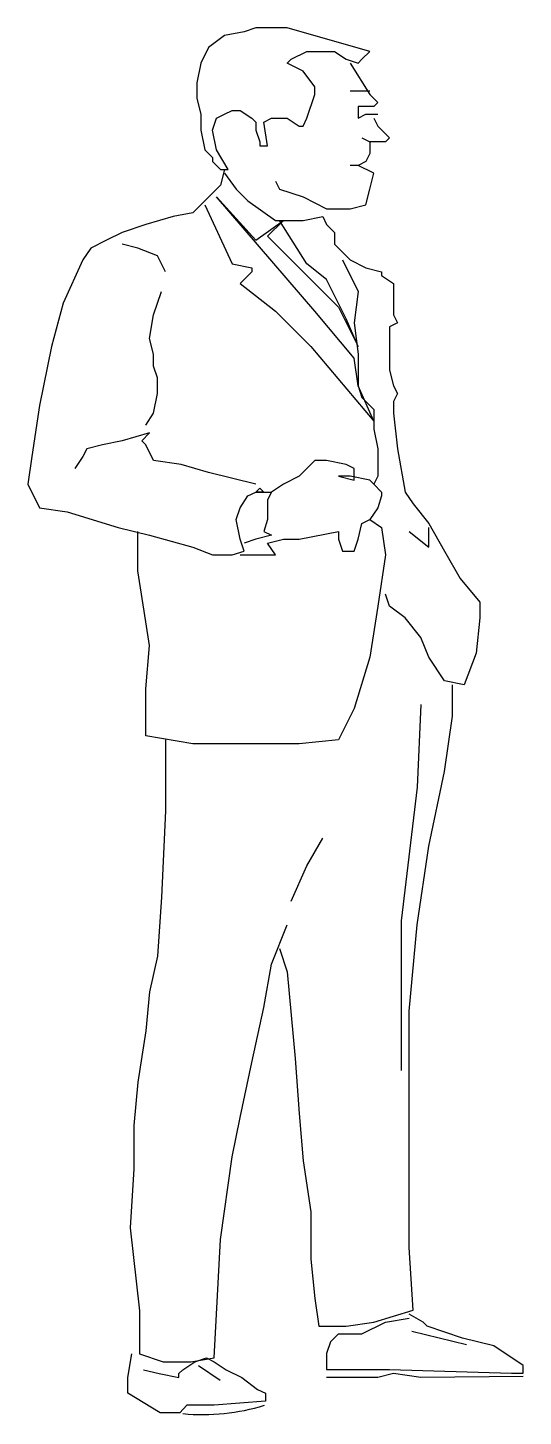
# Model space of a CAD drawing. Extents: x 350 to 412, y 359 to 534.
import ezdxf

# ---------------------------------------------------------------- set-up
doc = ezdxf.new("R2010")
doc.units = 0
doc.header["$MEASUREMENT"] = 0
doc.layers.get('0').update_dxf_attribs({"linetype": 'CONTINUOUS'})

# ---------------------------------------------------------------- blocks, each defined once
blk = doc.blocks.new('MAN-3')
for p, q in [((6.825, 4.343), (9.577, 3.67)), ((-3.94, 2.598), (-2.85, 1.867))]:
    blk.add_line(p, q)
blk.add_lwpolyline([(4.11, 68.333), (4.308, 68.531), (4.705, 68.928), (0.538, 70.12), (-1.05, 70.12), (-1.645, 69.921), (-2.637, 69.723), (-3.431, 69.127), (-3.828, 68.333), (-4.026, 67.34), (-4.026, 66.546), (-3.828, 65.751), (-3.828, 64.957), (-3.629, 63.964), (-3.232, 63.567), (-3.232, 63.369), (-2.835, 62.971), (-2.439, 62.971), (-3.034, 63.964), (-3.232, 64.957), (-3.034, 65.553), (-2.637, 65.751), (-2.24, 65.95), (-1.843, 65.95), (-1.248, 65.553), (-1.05, 65.354), (-1.05, 64.957), (-0.851, 64.361), (-0.851, 64.163), (-0.454, 64.163), (-0.653, 65.354), (-0.256, 65.553), (0.538, 65.553), (1.133, 65.156), (1.133, 65.156), (1.332, 65.156), (1.53, 65.553), (1.927, 66.744), (1.927, 67.141), (1.332, 67.936), (0.538, 68.333), (0.736, 68.531), (1.53, 68.928), (2.324, 68.928), (2.919, 68.928), (3.514, 68.531)], close=True)
for points in [[(3.713, 68.333), (4.705, 66.744), (5.102, 66.347), (4.903, 66.148), (4.11, 66.148), (4.11, 65.95), (4.11, 65.553), (4.507, 65.751), (5.102, 65.751)], [(3.713, 66.943), (4.705, 66.943)], [(4.903, 65.553), (5.102, 65.156), (5.697, 64.56), (5.499, 64.361), (4.705, 64.361), (4.705, 64.163), (4.705, 63.766), (4.507, 63.369), (4.11, 63.17), (3.713, 63.17)], [(4.308, 64.56), (4.705, 64.361)], [(-0.057, 62.376), (0.141, 61.979), (1.332, 61.581), (2.522, 60.986), (3.713, 60.986), (4.507, 61.184), (4.705, 61.979), (4.903, 62.773), (4.11, 63.17)], [(-2.637, 62.971), (-2.835, 62.177), (-3.232, 61.78), (-3.629, 61.383), (-4.224, 60.787), (-5.217, 60.589), (-6.606, 60.192), (-7.796, 59.794), (-8.59, 59.397), (-9.384, 59), (-9.781, 58.404), (-10.773, 56.22), (-11.368, 54.036), (-11.963, 51.058), (-12.36, 48.476), (-12.559, 47.086), (-11.963, 45.895), (-10.574, 45.696), (-7.995, 44.902), (-6.407, 44.505), (-4.224, 43.909), (-3.232, 43.512), (-2.24, 43.512), (-1.645, 43.711), (-1.843, 44.306), (-2.042, 45.299), (-1.843, 45.895), (-1.446, 46.491), (-1.05, 46.689), (-0.851, 46.888), (-0.653, 46.689), (-1.05, 46.689), (-0.256, 46.689), (-0.454, 46.292), (-0.454, 45.299), (-0.653, 44.703), (-0.256, 44.505), (-1.05, 44.306), (-1.645, 44.108)], [(-2.637, 62.773), (-2.042, 61.979), (-1.446, 61.383), (-0.057, 60.39), (0.935, 60.39), (1.332, 60.39), (2.324, 60.589), (2.522, 60.192), (2.919, 59.794), (2.919, 59.397), (2.919, 59.199), (3.514, 58.603), (3.713, 58.404), (3.713, 58.404), (4.507, 58.007), (5.3, 57.809), (5.3, 57.61), (5.896, 57.213), (5.896, 55.823), (5.896, 55.625), (6.094, 55.227), (5.697, 55.029), (5.697, 54.83), (5.697, 54.433), (5.697, 53.639), (5.697, 52.845), (5.896, 52.05), (6.094, 51.653), (5.896, 51.256), (5.896, 50.66), (6.094, 48.873), (6.491, 46.689), (6.888, 46.093), (7.681, 45.101), (8.475, 43.711), (9.269, 42.321), (10.261, 41.129), (10.261, 40.335), (10.063, 38.548), (9.467, 36.959), (8.475, 37.158), (7.681, 38.349), (7.285, 39.342), (6.491, 40.335), (5.697, 40.931), (5.499, 41.526)], [(-3.629, 61.184), (-2.24, 58.206), (-1.248, 58.007), (-1.248, 57.809), (-1.843, 57.213), (-0.057, 55.823), (1.729, 54.036), (4.903, 50.263), (4.11, 52.05), (3.911, 53.44), (1.927, 55.823), (-3.034, 61.581), (-1.05, 59.397), (0.339, 60.39), (-0.454, 59.596), (3.118, 56.022), (4.11, 54.036), (3.514, 55.426), (2.522, 57.412), (1.53, 58.206), (0.141, 60.39)], [(-5.613, 57.809), (-6.01, 58.603), (-7.003, 59), (-7.796, 59.199)], [(3.316, 58.404), (4.11, 56.816), (3.911, 55.227), (4.11, 53.639), (4.11, 52.05), (4.308, 51.455), (4.903, 50.859), (4.903, 49.866), (5.102, 48.873), (5.102, 47.483), (4.903, 47.086), (5.3, 46.689), (5.3, 46.491), (5.102, 45.895), (4.705, 45.299), (5.3, 44.902), (5.499, 43.512), (5.102, 40.931), (4.705, 38.349), (3.911, 35.768), (3.118, 34.18), (1.133, 33.981), (-1.843, 33.981), (-4.224, 33.981), (-6.606, 34.378), (-6.606, 36.761), (-6.407, 38.945), (-6.606, 40.137), (-7.003, 42.718), (-7.003, 44.703)], [(-6.606, 50.065), (-6.209, 50.66), (-6.01, 51.653), (-6.01, 52.447), (-6.209, 53.043), (-6.209, 53.639), (-6.407, 54.433), (-6.209, 55.625), (-5.812, 56.816)], [(-1.05, 47.086), (-3.431, 47.682), (-4.82, 48.079), (-6.209, 48.278), (-6.606, 49.072), (-6.804, 49.27), (-6.407, 49.668), (-7.796, 49.27), (-8.788, 49.072), (-9.582, 48.873), (-9.781, 48.476), (-10.177, 47.881)], [(4.903, 47.086), (4.705, 47.285), (3.713, 47.483), (3.118, 47.483), (3.118, 47.483), (3.911, 47.285), (3.911, 47.881), (3.514, 48.079), (2.522, 48.278), (1.927, 48.278), (1.133, 47.483), (0.339, 47.086), (-0.256, 46.689)], [(-1.843, 43.512), (-0.454, 43.512), (-0.057, 43.512), (-0.454, 44.108), (0.339, 44.306), (1.133, 44.306), (3.118, 44.703), (3.118, 44.306), (3.316, 43.711), (3.911, 43.711), (4.11, 44.306), (4.308, 45.101), (4.705, 45.299)], [(6.689, 44.703), (7.681, 43.909), (7.681, 44.902)], [(0.141, 23.656), (0.538, 22.464), (0.736, 20.28), (0.935, 18.096), (1.133, 15.316), (1.332, 12.933), (1.729, 10.352), (1.729, 7.969), (1.927, 5.983), (2.125, 4.593), (3.514, 4.593), (4.903, 4.792), (6.888, 5.388), (6.689, 8.565), (6.689, 12.735), (6.689, 16.507), (6.689, 20.479), (7.086, 24.847), (7.681, 28.818), (8.475, 32.591), (8.872, 35.371), (8.872, 36.959)], [(7.285, 35.967), (7.086, 31.797), (6.292, 25.046), (6.292, 17.5)], [(-5.613, 34.18), (-5.613, 30.605), (-5.812, 26.237), (-6.01, 23.259), (-6.407, 21.471), (-6.606, 19.486), (-7.003, 16.904), (-7.201, 14.72), (-7.201, 12.536), (-7.399, 9.558), (-6.914, 5.369), (-6.914, 3.185), (-5.724, 2.788), (-4.335, 2.788), (-3.144, 2.986), (-2.835, 8.962), (-2.24, 13.132), (-1.843, 15.117), (-1.248, 17.897), (-0.653, 20.677), (-0.256, 22.861), (0.538, 24.847)], [(0.736, 26.038), (1.53, 27.826), (2.324, 29.215)], [(3.118, 4.196), (2.721, 3.799), (2.522, 3.204), (2.522, 2.409), (5.102, 2.409), (5.697, 2.409), (11.849, 2.211), (12.444, 2.211), (12.444, 2.608), (10.969, 3.593), (9.381, 3.99), (7.595, 4.586), (7.397, 4.784), (6.689, 5.189)], [(3.118, 4.196), (4.308, 4.196), (5.499, 4.792), (6.689, 4.991)], [(-6.716, 2.39), (-5.922, 2.192), (-4.93, 1.993), (-4.93, 2.192), (-4.732, 2.39), (-4.136, 2.788), (-3.541, 2.986), (-3.144, 2.788), (-2.549, 2.39), (-1.755, 1.993), (-0.961, 1.398), (-0.564, 1.199), (-0.564, 0.802), (-3.144, 0.603), (-4.533, 0.603), (-4.886, 0.216), (-5.878, 0.216), (-7.51, 1.199), (-7.51, 1.993), (-7.311, 3.185)], [(2.522, 2.012), (5.102, 2.012), (5.896, 2.211), (7.285, 2.012), (12.44, 2.061)]]:
    blk.add_lwpolyline(points)
blk.add_arc((-3.734, 10.774), 10.647, 264.62589, 287.08838)

msp = doc.modelspace()

# ---------------------------------------------------------------- block references
at = {"xscale": 2.5, "yscale": 2.5, "zscale": 2.5}
msp.add_blockref('MAN-3', (381.09, 359.01), dxfattribs=at)

doc.saveas('drawing.dxf')
